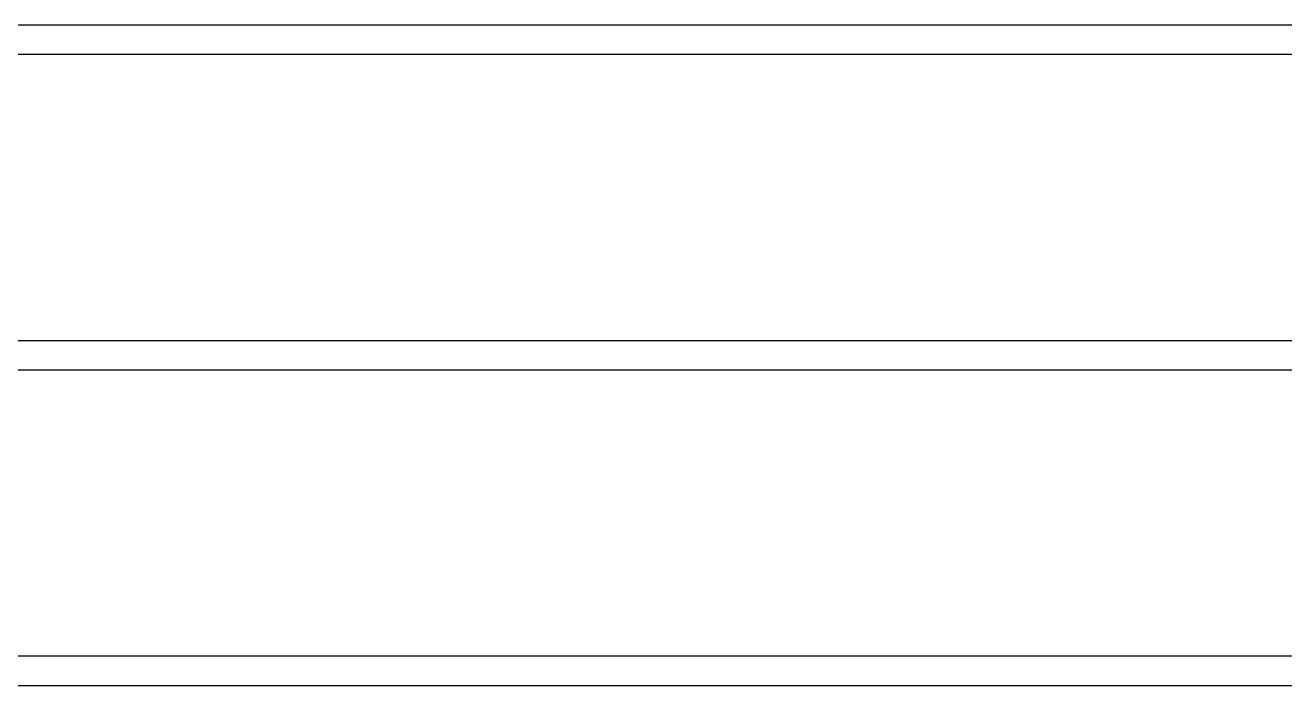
# Model space of a CAD drawing. Extents: x 27938 to 1507990, y 110129 to 923079.
# Drawn here: x 666174 to 667398, y 365004 to 365646 of the extents above; entities that cross this region are included whole.
import ezdxf

# ---------------------------------------------------------------- set-up
doc = ezdxf.new("R2010")
doc.units = 0
doc.header["$LTSCALE"] = 1000
doc.header["$MEASUREMENT"] = 0

msp = doc.modelspace()

# ---------------------------------------------------------------- linework, layer by layer
for p, q in [((669689.2, 365645.6), (664142.6, 365645.6)), ((669689.2, 365617), (664142.6, 365617)), ((670294.6, 365338.9), (663537.5, 365338.9)), ((670294.6, 365310.3), (663537.5, 365310.3)), ((669721.9, 365032.3), (664109.9, 365032.3)), ((669721.9, 365003.7), (664109.9, 365003.7))]:
    msp.add_line(p, q)

doc.saveas('drawing.dxf')
